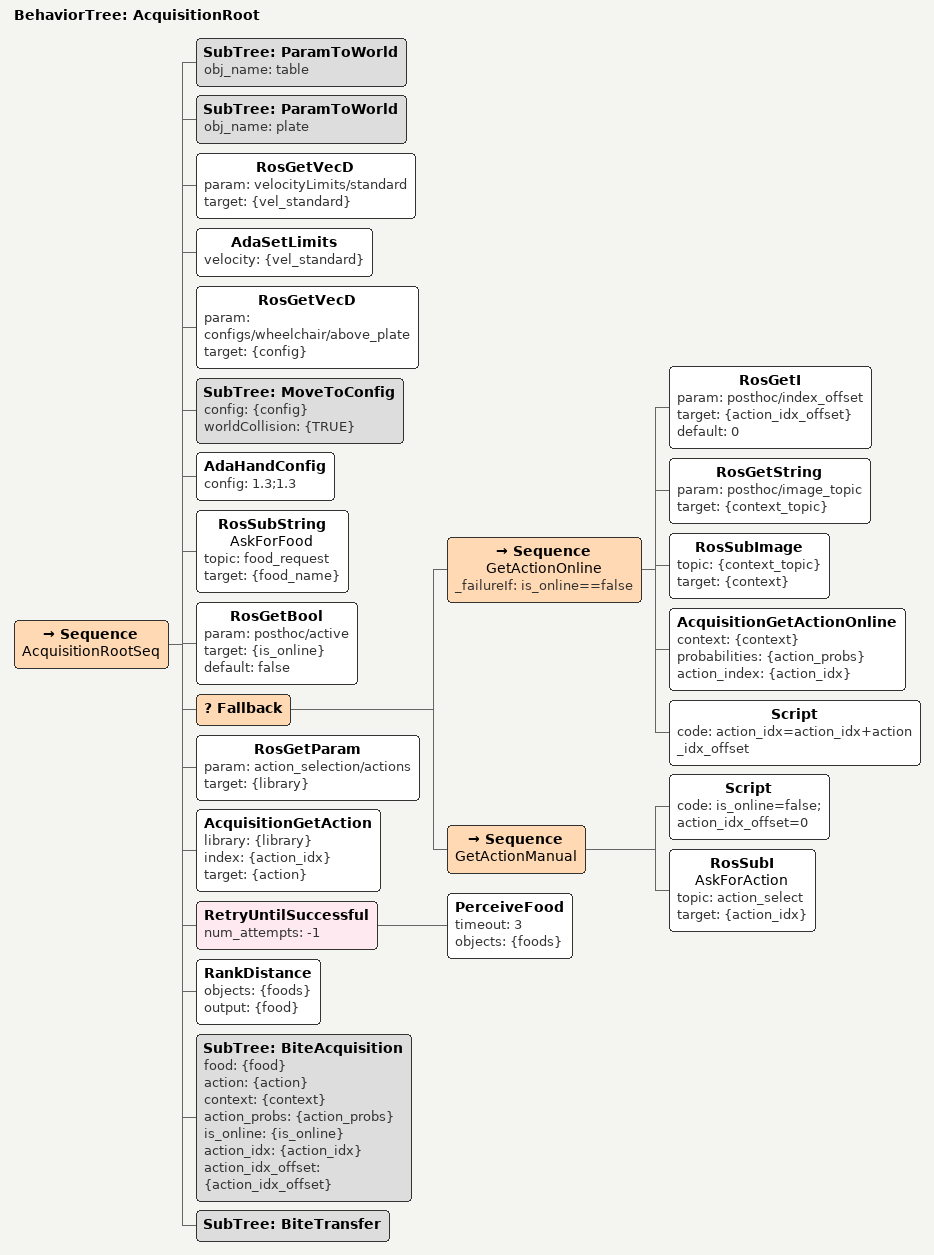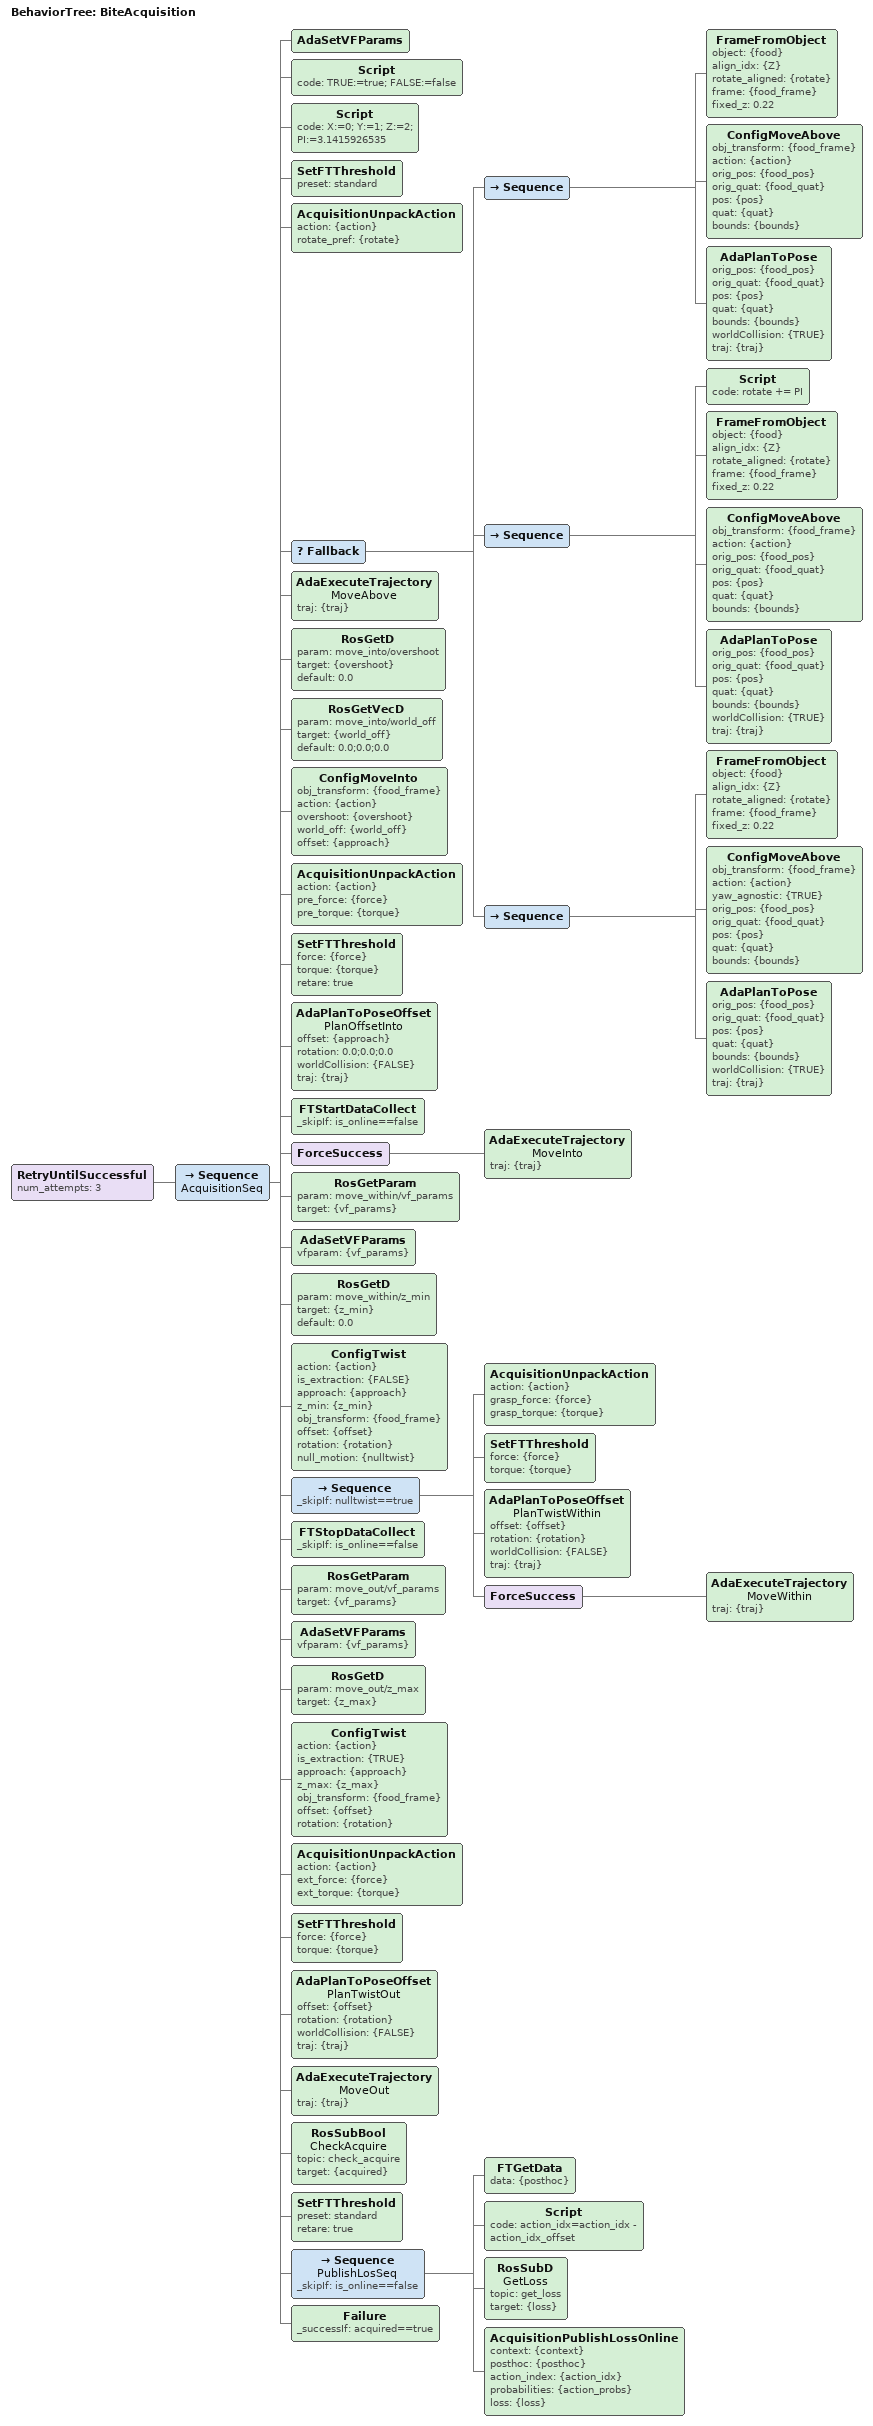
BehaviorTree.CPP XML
<root BTCPP_format="4" main_tree_to_execute="AcquisitionRoot">
  <!-- Subtree Includes -->
  <include path="./helpers.xml"/>
  <include path="./transfer.xml"/>

  <!-- Acquisition-Only -->
  <BehaviorTree ID="AcquisitionRoot">
    <Sequence name="AcquisitionRootSeq">

      <SubTree ID="ParamToWorld" obj_name="table" />
      <SubTree ID="ParamToWorld" obj_name="plate" />

      <!-- Give Velocity Headroom -->
      <RosGetVecD param="velocityLimits/standard" target="{vel_standard}" />
      <AdaSetLimits velocity="{vel_standard}" />

      <!-- Move Above Plate -->
      <RosGetVecD param="configs/wheelchair/above_plate" target="{config}" />
      <SubTree ID="MoveToConfig" config="{config}" worldCollision="{TRUE}" />

      <!-- Close Hand SIM ONLY -->
      <AdaHandConfig config="1.3;1.3" />

      <!-- Ask for Food -->
      <RosSubString name="AskForFood" topic="food_request" target="{food_name}" />

      <!-- Get Action Action -->
      <RosGetBool param="posthoc/active" target="{is_online}" default="false" />
      <Fallback>
        <Sequence name="GetActionOnline" _failureIf="is_online==false">
           <RosGetI param="posthoc/index_offset" target="{action_idx_offset}" default="0" />
           <RosGetString param="posthoc/image_topic" target="{context_topic}" />
           <RosSubImage topic="{context_topic}" target="{context}" />
           <AcquisitionGetActionOnline context="{context}" probabilities="{action_probs}" action_index="{action_idx}" />
           <Script code=" action_idx=action_idx+action_idx_offset" />
        </Sequence>
        <Sequence name="GetActionManual">
          <Script code=" is_online=false; action_idx_offset=0 " />
          <RosSubI name="AskForAction" topic="action_select" target="{action_idx}" />
        </Sequence>
      </Fallback>

      <!-- Load Action Library -->
      <RosGetParam param="action_selection/actions" target="{library}" />
      <AcquisitionGetAction library="{library}" index="{action_idx}" target="{action}" />

      <!-- Perceive Food -->
      <RetryUntilSuccessful num_attempts="-1">
        <PerceiveFood timeout="3" objects="{foods}" />
      </RetryUntilSuccessful>

      <!-- Rank Foods Based on Distance to Fork -->
      <RankDistance objects="{foods}" output="{food}" />

      <!-- Acquisition -->
      <SubTree ID="BiteAcquisition" food="{food}" action="{action}" context="{context}" action_probs="{action_probs}" is_online="{is_online}" action_idx="{action_idx}" action_idx_offset="{action_idx_offset}" />

      <!-- Transfer -->
      <SubTree ID="BiteTransfer" />

    </Sequence>
  </BehaviorTree>

  <!-- Bite Acquisition -->
  <BehaviorTree ID="BiteAcquisition">
    <RetryUntilSuccessful num_attempts="3">
      <Sequence name="AcquisitionSeq">
        <AdaSetVFParams />
        <!-- Scripting constants -->
        <Script code=" TRUE:=true; FALSE:=false " />
        <Script code=" X:=0; Y:=1; Z:=2; PI:=3.1415926535 " />

        <!-- Try Redetect Foods -->

        <!-- Move Above -->
        <SetFTThreshold preset="standard" />
        <AcquisitionUnpackAction action="{action}" rotate_pref="{rotate}" />
        <Fallback>
          <!-- Normal -->
          <Sequence>
            <FrameFromObject object="{food}" align_idx="{Z}" rotate_aligned="{rotate}" frame="{food_frame}" fixed_z="0.22" />
            <ConfigMoveAbove obj_transform="{food_frame}" action="{action}" orig_pos="{food_pos}" orig_quat="{food_quat}" pos="{pos}" quat="{quat}" bounds="{bounds}" />
            <AdaPlanToPose orig_pos="{food_pos}" orig_quat="{food_quat}" pos="{pos}" quat="{quat}" bounds="{bounds}" worldCollision="{TRUE}" traj="{traj}" />
          </Sequence>
          <!-- Flipped -->
          <Sequence>
            <Script code=" rotate += PI " />
            <FrameFromObject object="{food}" align_idx="{Z}" rotate_aligned="{rotate}" frame="{food_frame}" fixed_z="0.22" />
            <ConfigMoveAbove obj_transform="{food_frame}" action="{action}" orig_pos="{food_pos}" orig_quat="{food_quat}" pos="{pos}" quat="{quat}" bounds="{bounds}" />
            <AdaPlanToPose orig_pos="{food_pos}" orig_quat="{food_quat}" pos="{pos}" quat="{quat}" bounds="{bounds}" worldCollision="{TRUE}" traj="{traj}" />
          </Sequence>
          <!-- Yaw Agnostic -->
          <Sequence>
            <FrameFromObject object="{food}" align_idx="{Z}" rotate_aligned="{rotate}" frame="{food_frame}" fixed_z="0.22" />
            <ConfigMoveAbove obj_transform="{food_frame}" action="{action}" yaw_agnostic="{TRUE}" orig_pos="{food_pos}" orig_quat="{food_quat}" pos="{pos}" quat="{quat}" bounds="{bounds}" />
            <AdaPlanToPose orig_pos="{food_pos}" orig_quat="{food_quat}" pos="{pos}" quat="{quat}" bounds="{bounds}" worldCollision="{TRUE}" traj="{traj}" />
          </Sequence>
        </Fallback>
        <AdaExecuteTrajectory name="MoveAbove" traj="{traj}" />
        <!-- TODO (low-pri): add above logic to entire action by simulating action -->

        <!-- Move Into -->
        <RosGetD param="move_into/overshoot" target="{overshoot}" default="0.0" />
        <RosGetVecD param="move_into/world_off" target="{world_off}" default="0.0;0.0;0.0" />
        <ConfigMoveInto obj_transform="{food_frame}" action="{action}" overshoot="{overshoot}" world_off="{world_off}" offset="{approach}" />
        <AcquisitionUnpackAction action="{action}" pre_force="{force}" pre_torque="{torque}" />
        <SetFTThreshold force="{force}" torque="{torque}" retare="true" />
        <!-- FT Sensor Trip is Okay -->
        <AdaPlanToPoseOffset name="PlanOffsetInto" offset="{approach}" rotation="0.0;0.0;0.0" worldCollision="{FALSE}" traj="{traj}" />
        <FTStartDataCollect _skipIf="is_online==false" />
        <ForceSuccess>
            <AdaExecuteTrajectory name="MoveInto" traj="{traj}" />
        </ForceSuccess>

        <!-- Move Within -->
        <RosGetParam param="move_within/vf_params" target="{vf_params}" />
        <AdaSetVFParams vfparam="{vf_params}" />
        <RosGetD param="move_within/z_min" target="{z_min}" default="0.0" />
        <ConfigTwist action="{action}" is_extraction="{FALSE}" approach="{approach}" z_min="{z_min}" obj_transform="{food_frame}" offset="{offset}" rotation="{rotation}" null_motion="{nulltwist}" />
        <!-- Skip below if null motion -->
        <Sequence _skipIf="nulltwist==true">
          <AcquisitionUnpackAction action="{action}" grasp_force="{force}" grasp_torque="{torque}" />
          <SetFTThreshold force="{force}" torque="{torque}" />
          <!-- FT Sensor Trip is Okay -->
          <AdaPlanToPoseOffset name="PlanTwistWithin" offset="{offset}" rotation="{rotation}" worldCollision="{FALSE}" traj="{traj}" />
          <ForceSuccess><AdaExecuteTrajectory name="MoveWithin" traj="{traj}" /></ForceSuccess>
        </Sequence>

        <FTStopDataCollect _skipIf="is_online==false" />

        <!-- Move Out -->
        <RosGetParam param="move_out/vf_params" target="{vf_params}" />
        <AdaSetVFParams vfparam="{vf_params}" />
        <RosGetD param="move_out/z_max" target="{z_max}" />
        <ConfigTwist action="{action}" is_extraction="{TRUE}" approach="{approach}" z_max="{z_max}" obj_transform="{food_frame}" offset="{offset}" rotation="{rotation}" />
        <AcquisitionUnpackAction action="{action}" ext_force="{force}" ext_torque="{torque}" />
        <SetFTThreshold force="{force}" torque="{torque}" />
        <AdaPlanToPoseOffset name="PlanTwistOut" offset="{offset}" rotation="{rotation}" worldCollision="{FALSE}" traj="{traj}" />
        <AdaExecuteTrajectory name="MoveOut" traj="{traj}" />

        <!-- Check Acquisition -->
        <RosSubBool name="CheckAcquire" topic="check_acquire" target="{acquired}" />
        <SetFTThreshold preset="standard" retare="true" />

        <!-- Online Update -->
        <Sequence name="PublishLosSeq" _skipIf="is_online==false">
          <FTGetData data="{posthoc}" />
          <Script code=" action_idx=action_idx - action_idx_offset " />
          <RosSubD name="GetLoss" topic="get_loss" target="{loss}" />
          <AcquisitionPublishLossOnline context="{context}" posthoc="{posthoc}" action_index="{action_idx}" probabilities="{action_probs}" loss="{loss}" />
        </Sequence>

        <!-- Return Success/Failure -->
        <Failure _successIf="acquired==true" />
      </Sequence>
    </RetryUntilSuccessful>
  </BehaviorTree>
</root>
